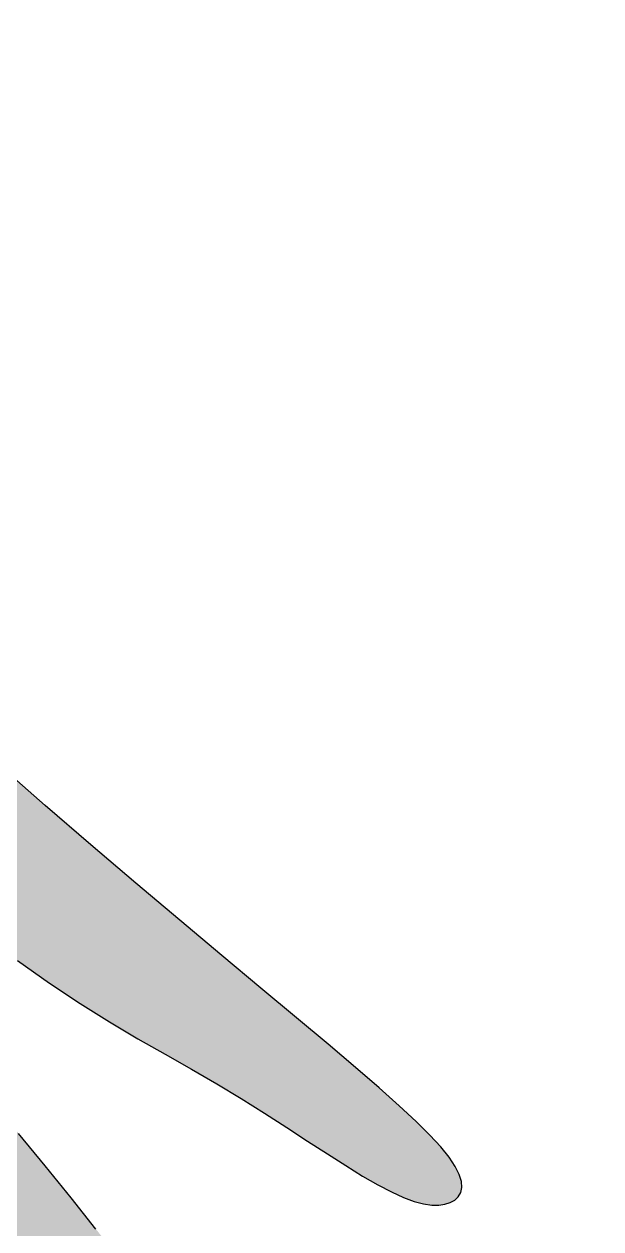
# Model space of a CAD drawing. Header units: millimetres. Extents: x -754 to 578, y -31 to 612.
# Drawn here: x 69.75 to 74.86, y 334.77 to 345.45 of the extents above; entities that cross this region are included whole.
import ezdxf

# ---------------------------------------------------------------- set-up
doc = ezdxf.new("R2010")
doc.units = ezdxf.units.MM
for name, color, linetype in [('Images', 7, 'Continuous'), ('magpie', 4, 'Continuous'), ('magpiefill', 3, 'Continuous')]:
    doc.layers.add(name, color=color, linetype=linetype)
picture_1 = doc.add_image_def('image8.png', size_in_pixel=(273, 248))

msp = doc.modelspace()

# ---------------------------------------------------------------- hatches: boundary and pattern name
at = {"layer": 'magpiefill'}
h = msp.add_hatch(color=253, dxfattribs=at)
h.dxf.hatch_style = 1
h.paths.add_polyline_path([(70.74121875026142, 337.8344246521936), (70.34101095886315, 338.1751606070923), (69.93653134673706, 338.5242737526245), (69.53453911230913, 338.8773863168733), (69.31154773542829, 339.0776601728195), (69.32471221649762, 338.8552743375719), (69.2729624030041, 338.7317718511641), (69.16588076029667, 338.6927794461797), (69.01304975372427, 338.723923855202), (68.8240518486358, 338.8108318108144), (68.6084695103802, 338.9391300456002), (68.37588520430641, 339.0944452921429), (68.13588139576329, 339.262404283026), (67.89659668039327, 339.4313355593691), (67.66039417501214, 339.6003748964386), (67.42819312672921, 339.7713598780373), (67.20091278265373, 339.9461280879681), (66.97947238989495, 340.1265171100337), (66.7647911955622, 340.3143645280369), (66.55778844676466, 340.5115079257807), (66.35938339061165, 340.7197848870676), (66.17019786984515, 340.9402628336406), (65.98966410973787, 341.1709285390027), (65.81691693119525, 341.4089986145968), (65.65109115512274, 341.6516896718658), (65.49132160242576, 341.8962183222527), (65.3367430940098, 342.1398011772003), (65.1864904507801, 342.3796548481519), (65.03969849364225, 342.6129959465505), (64.89921429416829, 342.8348108724148), (64.78273392659563, 343.0311651800702), (64.71166571582847, 343.1858942124176), (64.70741798677096, 343.2828333123583), (64.79139906432722, 343.3058178227934), (64.98501727340137, 343.238683086624), (65.30968093889751, 343.0652644467514), (65.7867983857196, 342.7693972460769), (65.68666432406872, 342.8888159876135), (65.34637040775226, 343.2957439813603), (65.00533393771, 343.7000040217633), (64.66438885952624, 344.0959506957317), (64.32436911878472, 344.4779385901748), (63.9861086610693, 344.8403222920022), (63.6504414319637, 345.1774563881233), (63.59254773773296, 345.061727008587), (63.85087503153522, 344.7389784787695), (63.98004010532827, 344.4162299489519), (63.65732706925622, 344.1397585195545), (63.83986512823488, 343.8736570048575), (64.03405085361986, 343.5882234425454), (64.23707701961074, 343.2872387212449), (64.44613640040697, 342.9744837295829), (64.65842177020862, 342.6537393561857), (64.87112590321487, 342.3287864896803), (65.0814415736256, 342.0034060186935), (65.28656155564029, 341.681378831852), (65.48443038206945, 341.3657610866564), (65.67599962016669, 341.0567100161033), (65.86297259579602, 340.7536581220642), (65.88014539199258, 340.7258931816912), (66.51230023623927, 340.1061665092548), (67.07223872693712, 339.5552826337346), (67.56857803057152, 339.0675761714763), (68.00993531362754, 338.6373817388257), (68.40492774259022, 338.2590339521287), (68.7621724839447, 337.9268674277312), (69.09028670417608, 337.635216781979), (69.39788756976945, 337.3784166312178), (69.69223265728237, 337.1511107755294), (69.97514118356222, 336.9491797499382), (70.24707277552874, 336.7688132732044), (70.50848706010176, 336.6062010640882), (70.75984366420109, 336.45753284135), (71.00160221474654, 336.3189983237497), (71.23422233865774, 336.1867872300479), (71.45816366285469, 336.0570892790045), (71.67367402571219, 335.9270895467296), (71.88015411142567, 335.7979545387327), (72.07679281564545, 335.6718461178725), (72.26277903402213, 335.5509261470083), (72.43730166220612, 335.4373564889991), (72.59954959584782, 335.333299006704), (72.74871173059772, 335.240915562982), (72.88397696210632, 335.1623680206922), (73.00484060172711, 335.0992597615792), (73.11202362362604, 335.0509602429302), (73.20655341767208, 335.0162804409179), (73.28945737373424, 334.994031331715), (73.36176288168149, 334.9830238914943), (73.42449733138285, 334.9820690964285), (73.47868811270733, 334.9899779226901), (73.52536261552389, 335.0055613464522), (73.56508860726863, 335.0279095838234), (73.59659536564598, 335.0572298106575), (73.61815254592743, 335.0940084427444), (73.62802980338449, 335.1387318958739), (73.62449679328867, 335.1918865858358), (73.60582317091146, 335.25395892842), (73.57027859152439, 335.3254353394165), (73.51613271039894, 335.4068022346149), (73.44157407012823, 335.4988793178033), (73.34446676259178, 335.6038194447619), (73.22259376699076, 335.724108759269), (73.07373806252627, 335.862233405103), (72.89568262839954, 336.0206795260423), (72.68621044381158, 336.2019332658651), (72.44310448796357, 336.4084807683499), (72.16414774005668, 336.6428081772748), (71.84861921582954, 336.9062576504692), (71.50178207717062, 337.195595401965), (71.1303955225059, 337.5064436598455)])
h = msp.add_hatch(color=253, dxfattribs=at)
h.dxf.hatch_style = 1
h.paths.add_polyline_path([(70.59874344730825, 334.5013521475594), (70.38764916058456, 334.7703503812261), (70.16669548315633, 335.0472483992995), (69.93768486053376, 335.3304158025243), (69.70250985831531, 335.6183392936062), (69.46306304209931, 335.9095055752506), (69.22123697748431, 336.2024013501631), (69.12033846123161, 336.3244525557795), (69.10857778902728, 336.1332267751524), (69.15375543986328, 335.9148979739763), (69.23860960560616, 335.6803651772474), (69.34614542053164, 335.4448678311304), (69.4593680189155, 335.2236453817896), (69.56128253503348, 335.0319372753898), (69.63489410316136, 334.8849829580955), (69.66320785757485, 334.7980218760713), (69.63375571236011, 334.7818529341228), (69.55217670084473, 334.8295128716192), (69.42863663616663, 334.929597886571), (69.27330133146381, 335.0707041769883), (69.0963365998742, 335.2414279408815), (68.90790825453578, 335.4303653762609), (68.71818210858649, 335.6261126811367), (68.53732397516433, 335.8172660535193), (68.37324660743465, 335.9947727113166), (68.22485051867277, 336.1589839520266), (68.08878316218144, 336.3126020930451), (67.9616919912633, 336.4583294517678), (67.84022445922122, 336.5988683455903), (67.72102801935789, 336.7369210919086), (67.6007501249759, 336.8751900081182), (67.47603822937812, 337.0163774116148), (67.34435989762665, 337.1623569089274), (67.20646314182063, 337.3116872631181), (67.06391608581872, 337.462098526382), (66.9182868534795, 337.6113207509146), (66.77114356866156, 337.7570839889109), (66.62405435522346, 337.8971182925663), (66.47858733702384, 338.0291537140762), (66.33631063792123, 338.1509203056357), (66.19866621409955, 338.2609137776502), (66.06659135104364, 338.3606924733652), (65.94089716656394, 338.4525803942365), (65.82239477847001, 338.5389015417198), (65.71189530457261, 338.6219799172708), (65.61020986268176, 338.7041395223451), (65.5181495706076, 338.7877043583983), (65.43652554616035, 338.8749984268863), (65.36566223893185, 338.9680124406455), (65.30393742564065, 339.0674039580362), (65.24924221478699, 339.1734972487997), (65.19946771487109, 339.2866165826769), (65.15250503439317, 339.4070862294092), (65.10624528185349, 339.5352304587376), (65.05857956575223, 339.6713735404034), (65.00739899458969, 339.8158397441476), (64.95093714912953, 339.9688092186879), (64.88879749918902, 340.1298856286482), (64.82092598684895, 340.2985285176288), (64.74726855419016, 340.47419742923), (64.66777114329332, 340.6563519070522), (64.58237969623929, 340.8444514946957), (64.49104015510886, 341.0379557357608), (64.39369846198267, 341.2363241738478), (64.29073308518926, 341.4396112496381), (64.18425259804728, 341.6502509921373), (64.07679810012317, 341.8712723274319), (63.97091069098324, 342.1057041816084), (63.86913147019388, 342.3565754807535), (63.77400153732142, 342.6269151509535), (63.6880619919323, 342.9197521182952), (63.61385393359282, 343.238115308865), (63.14047140634981, 343.0606861237184), (63.50528383721706, 342.3813302274037), (63.8418868487354, 341.7249712522158), (64.15347608304113, 341.0910107982681), (64.44324718227035, 340.4788504656741), (64.71439578855934, 339.887891854547), (64.9701175440443, 339.317536565), (65.21360809086137, 338.7671861971465), (65.29742002756548, 338.5773867227907), (65.65854488973294, 338.2861858493113), (65.96410750878182, 338.0059448888928), (66.22133466098065, 337.7370438092165), (66.43745312259796, 337.4798625779633), (66.61968966990227, 337.2347811628143), (66.77527107916211, 337.0021795314505), (66.911424126646, 336.7824376515529), (67.03537558862247, 336.5759354908027), (67.15345870422604, 336.3827059454584), (67.26843256405535, 336.201393626089), (67.3821627215749, 336.030296071841), (67.49651473024932, 335.8677108218606), (67.61335414354319, 335.7119354152944), (67.73454651492109, 335.5612673912888), (67.86195739784763, 335.4140042889904), (67.99745234578738, 335.2684436475454), (68.14238771368413, 335.1232027803754), (68.29608306239851, 334.9781780980009), (68.4573487542703, 334.8335857852173), (68.62499515163937, 334.6896420268202), (68.79783261684551, 334.5465630076051), (68.97467151222857, 334.4045649123674), (69.15432220012835, 334.2638639259027), (69.33559504288468, 334.1246762330064), (69.51729139542756, 333.9873261121137), (69.6981765830481, 333.8525702162191), (69.87700692362745, 333.7212732919565), (70.05253873504681, 333.5943000859598), (70.22352833518748, 333.4725153448633), (70.38873204193064, 333.356783815301), (70.54690617315755, 333.2479702439068), (70.69680704674944, 333.1469393773148), (70.83742529775226, 333.0543577909002), (70.9686888298712, 332.9700993750025), (71.09075986397617, 332.8938398487026), (71.20380062093705, 332.8252549310811), (71.30797332162375, 332.7640203412188), (71.40344018690621, 332.7098117981963), (71.49036343765434, 332.6623050210945), (71.568905294738, 332.6211757289939), (71.63923699092378, 332.5861626948742), (71.70156580656482, 332.5572569073093), (71.75610803391086, 332.5345124087721), (71.80307996521171, 332.5179832417355), (71.84269789271711, 332.5077234486722), (71.87517810867685, 332.5037870720552), (71.9007369053407, 332.5062281543572), (71.91959057495842, 332.5151007380512), (71.93162195614333, 332.5308462004278), (71.9353800729629, 332.5554552580497), (71.92908049584811, 332.5913059622976), (71.91093879523, 332.6407763645519), (71.87917054153952, 332.7062445161934), (71.83199130520774, 332.7900884686025), (71.7676166566656, 332.8946862731599), (71.68426216634414, 333.0224159812462), (71.5806661171141, 333.1748899841689), (71.45765764160518, 333.3506580329432), (71.31658858488684, 333.5475042185109), (71.15881079202852, 333.7632126318144), (70.98567610809968, 333.9955673637956), (70.79853637816977, 334.2423525053966)])

# ---------------------------------------------------------------- linework, layer by layer
at = {"layer": 'magpie'}
for points in [[(69.69223265728237, 337.1511107755294), (69.97514118356222, 336.9491797499382), (70.24707277552874, 336.7688132732044), (70.50848706010176, 336.6062010640882), (70.75984366420109, 336.45753284135), (71.00160221474647, 336.3189983237497), (71.23422233865774, 336.1867872300479), (71.45816366285469, 336.0570892790045), (71.6736740257122, 335.9270895467296), (71.88015411142565, 335.7979545387327), (72.07679281564548, 335.6718461178725), (72.26277903402213, 335.5509261470083), (72.4373016622061, 335.4373564889991), (72.5995495958478, 335.333299006704), (72.74871173059772, 335.240915562982), (72.88397696210632, 335.1623680206922), (73.00484060172711, 335.0992597615792), (73.11202362362604, 335.0509602429302), (73.20655341767208, 335.0162804409179), (73.28945737373424, 334.994031331715), (73.36176288168149, 334.9830238914943), (73.42449733138285, 334.9820690964285), (73.47868811270733, 334.9899779226901), (73.52536261552389, 335.0055613464522), (73.56508860726863, 335.0279095838234), (73.59659536564598, 335.0572298106575), (73.61815254592743, 335.0940084427444), (73.62802980338449, 335.1387318958739), (73.62449679328867, 335.1918865858358), (73.60582317091146, 335.25395892842), (73.57027859152439, 335.3254353394165), (73.51613271039894, 335.4068022346149), (73.44157407012823, 335.4988793178033), (73.34446676259178, 335.6038194447619), (73.22259376699076, 335.724108759269), (73.07373806252629, 335.862233405103), (72.89568262839951, 336.0206795260423), (72.68621044381156, 336.2019332658651), (72.44310448796358, 336.4084807683499), (72.1641477400567, 336.6428081772748), (71.84861921582954, 336.9062576504692), (71.50178207717063, 337.195595401965), (71.13039552250594, 337.5064436598455), (70.74121875026144, 337.8344246521936), (70.34101095886315, 338.1751606070923), (69.93653134673706, 338.5242737526245), (69.53453911230913, 338.8773863168733)], [(70.38764916058456, 334.7703503812261), (70.16669548315632, 335.0472483992995), (69.93768486053376, 335.3304158025243), (69.70250985831531, 335.6183392936062)]]:
    msp.add_lwpolyline(points, dxfattribs=at)

# ---------------------------------------------------------------- pictures from other files: only their frames are drawn
at = {"layer": 'Images'}
image = msp.add_image(picture_1, insert=(-0.01096749804606389, 312.1406939309718), size_in_units=(89.93415841046361, 81.69842961829661), dxfattribs=at)
image.dxf.flags = 15

doc.saveas('drawing.dxf')
